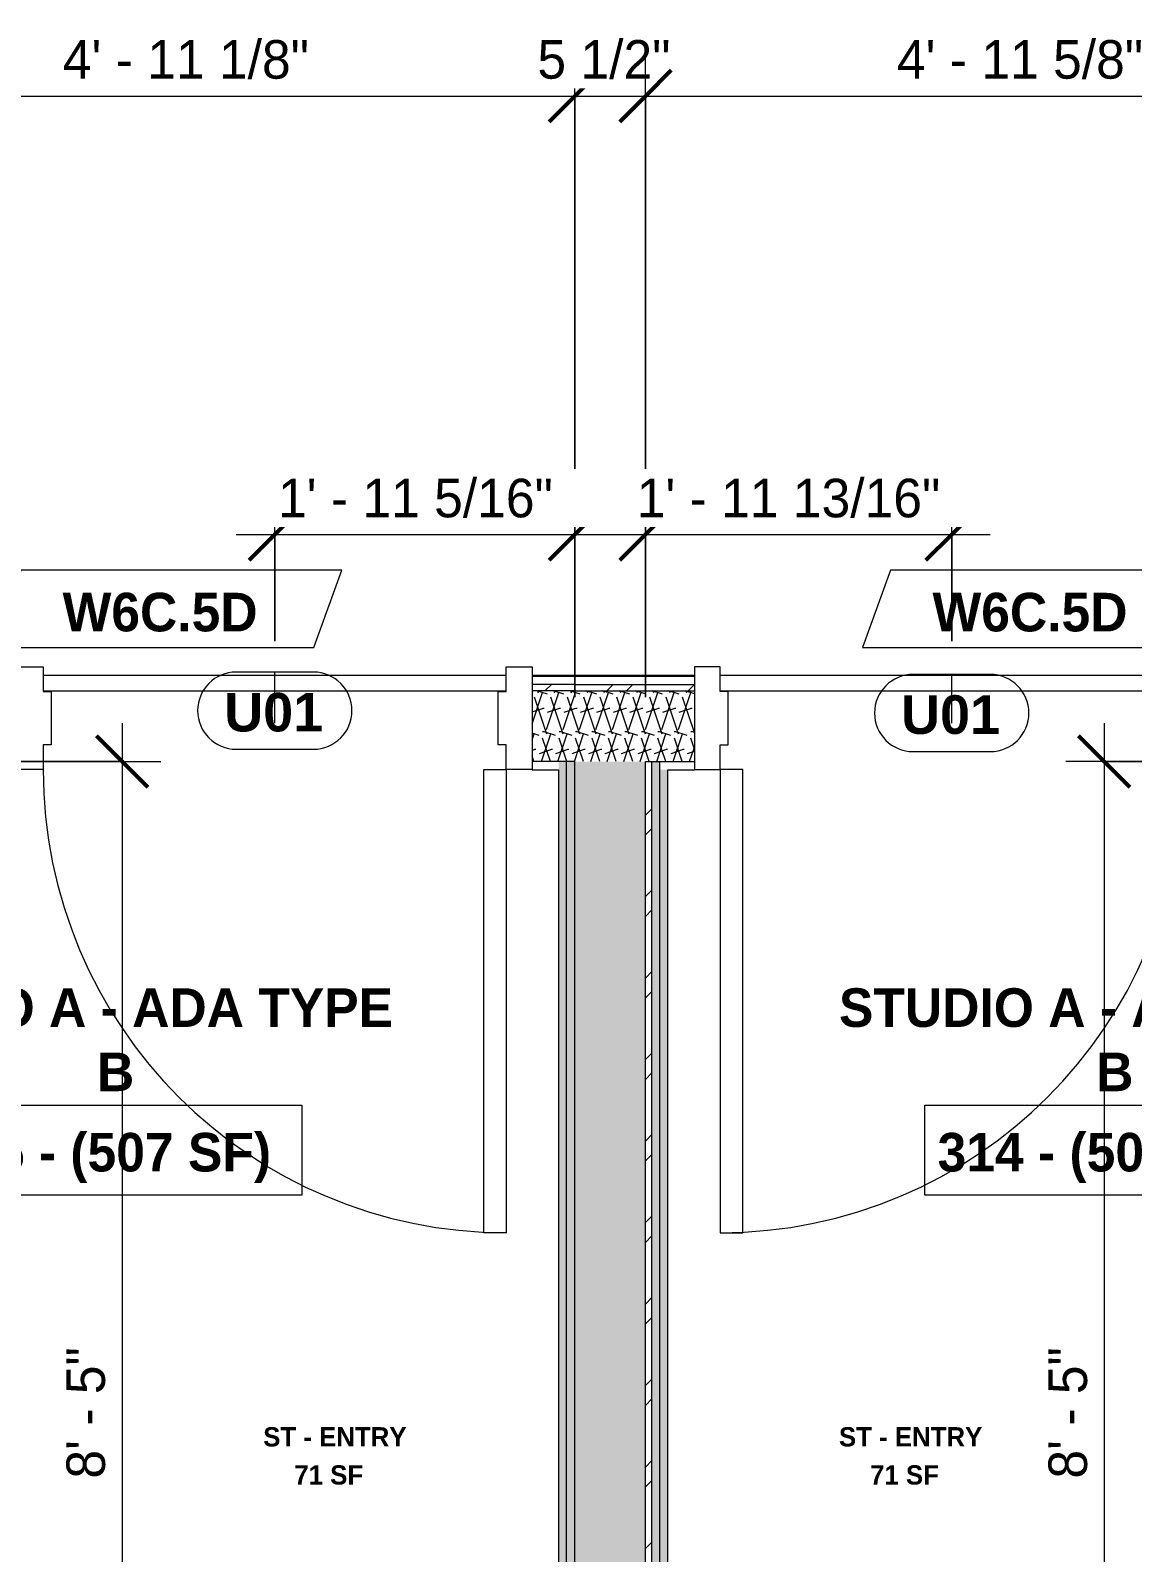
# Model space of a CAD drawing. Header units: inches. Extents: x -4058 to -1781, y 9814 to 12289.
# Drawn here: x -2760 to -2674.4, y 11561.8 to 11680.1 of the extents above; entities that cross this region are included whole.
import ezdxf

# ---------------------------------------------------------------- set-up
doc = ezdxf.new("R2010")
doc.units = ezdxf.units.IN
doc.header["$MEASUREMENT"] = 0
for name, color, linetype, lineweight in [('0-1', 7, 'Continuous', 5), ('0-4', 55, 'Continuous', 9), ('A-ANNO-DIMS', 211, 'Continuous', 9), ('A-ANNO-DIMS-32', 211, 'Continuous', 9), ('A-AREA-IDEN', 2, 'Continuous', 9), ('A-DOOR-1', 7, 'Continuous', 9), ('A-DOOR-FRAM-1', 7, 'Continuous', 9), ('A-DOOR-IDEN', 31, 'Continuous', 9), ('A-FLOR-1', 7, 'Continuous', 9), ('A-WALL-1', 7, 'Continuous', 9), ('A-WALL-IDEN', 211, 'Continuous', 9), ('A-WALL-PATT-1', 9, 'Continuous', 9), ('I-WALL-2', 7, 'Continuous', 9)]:
    doc.layers.add(name, color=color, linetype=linetype, lineweight=lineweight)
doc.styles.add('Arial_B', font='arialbd.ttf', dxfattribs={"height": 3})
doc.styles.add('Century Gothic', font='ufonts.com_century-gothic.ttf', dxfattribs={"height": 3})
doc.styles.add('Century Gothic_B', font='GOTHICB.TTF', dxfattribs={"height": 3})
doc.styles.add('Century Gothic_B_1', font='GOTHICB.TTF', dxfattribs={"height": 1.5})
doc.dimstyles.new('THE_DIMENSION_STRING_2', dxfattribs={"dimscale": 12, "dimtxt": 3.132505, "dimasz": 0.333333, "dimexe": 0.25, "dimexo": 0.166667, "dimgap": 0.041667, "dimtad": 1, "dimdec": 4, "dimrnd": 0.0625, "dimzin": 3, "dimdsep": 46, "dimlunit": 4, "dimtxsty": 'Century Gothic', "dimblk1": 'OBLIQUE', "dimblk2": 'OBLIQUE', "dimsah": 1, "dimcen": 0.09, "dimdle": 0.25, "dimazin": 0, "dimtfac": 1, "dimtdec": 4, "dimtix": 1, "dimtmove": 0, "dimatfit": 3, "dimfxl": 1, "dimtvp": 1, "dimtfill": 1, "dimfrac": 2, "dimtolj": 1, "dimtzin": 0, "dimarcsym": 2})
doc.dimstyles.new('THE_DIMENSION_STRING_4', dxfattribs={"dimscale": 12, "dimtxt": 3.132505, "dimasz": 0.333333, "dimexe": 0.25, "dimexo": 0.166667, "dimgap": 0.041667, "dimtad": 1, "dimdec": 4, "dimrnd": 0.0625, "dimzin": 3, "dimdsep": 46, "dimlunit": 4, "dimtxsty": 'Century Gothic', "dimblk1": 'OBLIQUE', "dimblk2": 'OBLIQUE', "dimsah": 1, "dimcen": 0.09, "dimdle": 0.25, "dimazin": 0, "dimtfac": 1, "dimtdec": 4, "dimtix": 1, "dimtmove": 0, "dimatfit": 3, "dimfxl": 1, "dimtvp": 1, "dimtfill": 1, "dimfrac": 2, "dimtolj": 1, "dimtzin": 0, "dimarcsym": 2})
doc.dimstyles.new('THE_DIMENSION_STRING_5', dxfattribs={"dimscale": 12, "dimtxt": 3.132505, "dimasz": 0.333333, "dimexe": 0.25, "dimexo": 0.166667, "dimgap": 0.041667, "dimtad": 1, "dimdec": 4, "dimrnd": 0.0625, "dimzin": 3, "dimdsep": 46, "dimlunit": 4, "dimtxsty": 'Century Gothic', "dimblk1": 'OBLIQUE', "dimblk2": 'OBLIQUE', "dimsah": 1, "dimcen": 0.09, "dimdle": 0.25, "dimazin": 0, "dimtfac": 1, "dimtdec": 4, "dimtix": 1, "dimtmove": 0, "dimatfit": 3, "dimfxl": 1, "dimtvp": 1, "dimtfill": 1, "dimfrac": 2, "dimtolj": 1, "dimtzin": 0, "dimarcsym": 2})
pattern_1 = [(0, (0, 0), (10.24, 2.56), [0.422, -7.258, 0.422, -7.258, -40.96]), (0, (0, 0), (10.24, 2.56), [-15.36, 0.422, -14.938, 0.422, -7.258, -17.92]), (0, (0, 0), (10.24, 2.56), [-38.4, 0.422, -4.698, 0.422, -12.378]), (120, (3.84, 1.28), (-7.33702503, 7.58810013), [0.422, -7.258, 0.422, -7.258, -40.96]), (120, (3.84, 1.28), (-7.33702503, 7.58810013), [-15.36, 0.422, -14.938, 0.422, -7.258, -17.92]), (120, (3.84, 1.28), (-7.33702503, 7.58810013), [-38.4, 0.422, -4.698, 0.422, -12.378]), (240, (5.12, 6.4), (-2.90297497, -10.14810013), [0.422, -7.258, 0.422, -7.258, -40.96]), (240, (5.12, 6.4), (-2.90297497, -10.14810013), [-15.36, 0.422, -14.938, 0.422, -7.258, -17.92]), (240, (5.12, 6.4), (-2.90297497, -10.14810013), [-38.4, 0.422, -4.698, 0.422, -12.378])]
pattern_2 = [(45, (0, 0), (-3.1678384, 3.1678384), []), (45, (0, 4.8), (-3.1678384, 3.1678384), [])]
pattern_3 = [(161.57, (0.16, 0.16), (-1.279773737, -0.000426766), [0, -9.107, 1.011, 0]), (18.43, (-0.16, 0.16), (-1.279773737, 0.000426766), [0, -9.107, 1.011, 0]), (108.43, (0.16, 0.16), (0.639452382, -3.199964008), [3.035, -7.083]), (71.57, (-0.16, 0.16), (0.639452382, 3.199964008), [3.035, -7.083])]

# ---------------------------------------------------------------- blocks, each defined once
blk = doc.blocks.new('CTR - 1st Phase - Shell_rvt-1-UNITS PLANS - 3RD FLOOR')
at = {"layer": 'A-FLOR-1'}
for p, q in [((-2723.04, 11629.94), (-2759.04, 11629.94)), ((-2708.41, 11629.94), (-2721.04, 11629.94)), ((-2670.41, 11629.94), (-2706.41, 11629.94)), ((-2759.04, 11628.74), (-2723.04, 11628.74)), ((-2706.41, 11628.74), (-2670.41, 11628.74))]:
    blk.add_line(p, q, dxfattribs=at)
blk = doc.blocks.new('HOLLOW METAL - UNIT DOOR-2191977-UNITS PLANS - 3RD FLOOR')
at = {"layer": 'A-DOOR-1'}
for p, q in [((16.25, -3.875), (18, -3.875)), ((16.25, -39.875), (16.25, -3.875)), ((18, -3.875), (18, -39.875)), ((18, -39.875), (16.25, -39.875))]:
    blk.add_line(p, q, dxfattribs=at)
blk.add_arc((18, -3.875), 36, 180, 270, dxfattribs=at)
at = {"layer": 'A-DOOR-FRAM-1'}
for p, q in [((-20, 4.125), (-18, 4.125)), ((-20, -3.875), (-20, 4.125)), ((-18, 4.125), (-18, 2.1875)), ((18, 4.125), (20, 4.125)), ((18, 2.1875), (18, 4.125)), ((20, 4.125), (20, -3.875)), ((-18, 2.1875), (-17.375, 2.1875)), ((-17.375, 2.1875), (-17.375, -1.9375)), ((17.375, 2.1875), (18, 2.1875)), ((17.375, -1.9375), (17.375, 2.1875)), ((-18, -1.9375), (-18, -3.875)), ((-17.375, -1.9375), (-18, -1.9375)), ((18, -1.9375), (17.375, -1.9375)), ((18, -3.875), (18, -1.9375)), ((-18, -3.875), (-20, -3.875)), ((20, -3.875), (18, -3.875))]:
    blk.add_line(p, q, dxfattribs=at)
blk = doc.blocks.new('HOLLOW METAL - UNIT DOOR-2191978-UNITS PLANS - 3RD FLOOR')
at = {"layer": 'A-DOOR-1'}
for p, q in [((18, 39.875), (16.25, 39.875)), ((16.25, 39.875), (16.25, 3.875)), ((18, 3.875), (18, 39.875)), ((16.25, 3.875), (18, 3.875))]:
    blk.add_line(p, q, dxfattribs=at)
blk.add_arc((18, 3.875), 36, 90, 180, dxfattribs=at)
at = {"layer": 'A-DOOR-FRAM-1'}
for p, q in [((-18, 3.875), (-20, 3.875)), ((-20, 3.875), (-20, -4.125)), ((-18, 1.9375), (-18, 3.875)), ((18, 3.875), (18, 1.9375)), ((20, 3.875), (18, 3.875)), ((20, -4.125), (20, 3.875)), ((-17.375, 1.9375), (-18, 1.9375)), ((-17.375, -2.1875), (-17.375, 1.9375)), ((18, 1.9375), (17.375, 1.9375)), ((17.375, 1.9375), (17.375, -2.1875)), ((-18, -4.125), (-18, -2.1875)), ((-18, -2.1875), (-17.375, -2.1875)), ((17.375, -2.1875), (18, -2.1875)), ((18, -2.1875), (18, -4.125)), ((-20, -4.125), (-18, -4.125)), ((18, -4.125), (20, -4.125))]:
    blk.add_line(p, q, dxfattribs=at)
blk = doc.blocks.new('CTR - 1st Phase - Common Walls_rvt-1-UNITS PLANS - 3RD FLOOR')
at = {"layer": 'A-WALL-PATT-1'}
h = blk.add_hatch(dxfattribs=at)
h.set_pattern_fill('FP_1', color=256, style=0, pattern_type=2)
h.set_pattern_definition(pattern_1)
h.paths.add_polyline_path([(-2775.7, 11629.24), (-2761.04, 11629.24), (-2761.04, 11629.86), (-2776.32, 11629.86), (-2776.32, 11629.24)], flags=0)
h.paths.add_polyline_path([(-2721.04, 11629.24), (-2717.72, 11629.24), (-2717.72, 11629.86), (-2721.04, 11629.86)], flags=0)
h = blk.add_hatch(dxfattribs=at)
h.set_pattern_fill('FP_1', color=256, style=0, pattern_type=2)
h.set_pattern_definition(pattern_1)
h.paths.add_polyline_path([(-2653.75, 11629.24), (-2653.12, 11629.24), (-2653.12, 11629.86), (-2668.41, 11629.86), (-2668.41, 11629.24), (-2654.18, 11629.24)], flags=0)
h.paths.add_polyline_path([(-2708.41, 11629.24), (-2708.41, 11629.86), (-2717.72, 11629.86), (-2717.72, 11629.24)], flags=0)
h = blk.add_hatch(dxfattribs=at)
h.set_pattern_fill('FP_5', color=256, style=0, pattern_type=2)
h.set_pattern_definition(pattern_3)
h.paths.add_polyline_path([(-2776.82, 11623.24), (-2761.04, 11623.24), (-2761.04, 11628.74), (-2776.82, 11628.74), (-2776.82, 11623.42)], flags=0)
h.paths.add_polyline_path([(-2721.04, 11623.24), (-2717.72, 11623.24), (-2717.72, 11628.74), (-2721.04, 11628.74), (-2721.04, 11623.42)], flags=0)
h = blk.add_hatch(dxfattribs=at)
h.set_pattern_fill('FP_63', color=256, style=0, pattern_type=2)
h.set_pattern_definition(pattern_2)
h.paths.add_polyline_path([(-2775.7, 11628.74), (-2761.04, 11628.74), (-2761.04, 11629.24), (-2776.32, 11629.24), (-2776.32, 11628.74)], flags=0)
h.paths.add_polyline_path([(-2721.04, 11628.74), (-2717.72, 11628.74), (-2717.72, 11629.24), (-2721.04, 11629.24)], flags=0)
h = blk.add_hatch(dxfattribs=at)
h.set_pattern_fill('FP_63', color=256, style=0, pattern_type=2)
h.set_pattern_definition(pattern_2)
h.paths.add_polyline_path([(-2653.75, 11628.74), (-2653.12, 11628.74), (-2653.12, 11629.24), (-2668.41, 11629.24), (-2668.41, 11628.74), (-2654.18, 11628.74)], flags=0)
h.paths.add_polyline_path([(-2708.41, 11628.74), (-2708.41, 11629.24), (-2717.72, 11629.24), (-2717.72, 11628.74)], flags=0)
h = blk.add_hatch(dxfattribs=at)
h.set_pattern_fill('FP_5', color=256, style=0, pattern_type=2)
h.set_pattern_definition(pattern_3)
h.paths.add_polyline_path([(-2653.75, 11623.24), (-2652.62, 11623.24), (-2652.62, 11628.74), (-2668.41, 11628.74), (-2668.41, 11623.24), (-2654.18, 11623.24)], flags=0)
h.paths.add_polyline_path([(-2708.41, 11623.24), (-2708.41, 11628.74), (-2717.72, 11628.74), (-2717.72, 11623.24), (-2711.1, 11623.24)], flags=0)
h = blk.add_hatch(dxfattribs=at)
h.set_pattern_fill('FP_1', color=256, style=0, pattern_type=2)
h.set_pattern_definition(pattern_1)
h.paths.add_polyline_path([(-2718.35, 11255.64), (-2718.35, 11623.24), (-2718.97, 11623.24), (-2718.97, 11255.64)], flags=0)
h = blk.add_hatch(dxfattribs=at)
h.set_pattern_fill('FP_1', color=256, style=0, pattern_type=2)
h.set_pattern_definition(pattern_1)
h.paths.add_polyline_path([(-2717.72, 11255.64), (-2717.72, 11623.24), (-2718.35, 11623.24), (-2718.35, 11255.64)], flags=0)
h = blk.add_hatch(dxfattribs=at)
h.set_pattern_fill('FP_5', color=256, style=0, pattern_type=2)
h.set_pattern_definition(pattern_3)
h.paths.add_polyline_path([(-2717.72, 11255.64), (-2712.22, 11255.64), (-2712.22, 11623.24), (-2717.72, 11623.24), (-2717.72, 11267.99)], flags=0)
h = blk.add_hatch(dxfattribs=at)
h.set_pattern_fill('FP_63', color=256, style=0, pattern_type=2)
h.set_pattern_definition(pattern_2)
h.paths.add_polyline_path([(-2712.22, 11255.64), (-2711.72, 11255.64), (-2711.72, 11623.24), (-2712.22, 11623.24), (-2712.22, 11267.99)], flags=0)
h = blk.add_hatch(dxfattribs=at)
h.set_pattern_fill('FP_1', color=256, style=0, pattern_type=2)
h.set_pattern_definition(pattern_1)
h.paths.add_polyline_path([(-2711.1, 11255.64), (-2711.1, 11623.24), (-2711.72, 11623.24), (-2711.72, 11255.64)], flags=0)
h = blk.add_hatch(dxfattribs=at)
h.set_pattern_fill('FP_1', color=256, style=0, pattern_type=2)
h.set_pattern_definition(pattern_1)
h.paths.add_polyline_path([(-2645.37, 11622.61), (-2645.37, 11623.24), (-2668.41, 11623.24), (-2668.41, 11622.61), (-2653.75, 11622.61)], flags=0)
h.paths.add_polyline_path([(-2711.1, 11622.61), (-2708.41, 11622.61), (-2708.41, 11623.24), (-2711.1, 11623.24)], flags=0)
h = blk.add_hatch(dxfattribs=at)
h.set_pattern_fill('FP_1', color=256, style=0, pattern_type=2)
h.set_pattern_definition(pattern_1)
h.paths.add_polyline_path([(-2711.1, 11255.64), (-2710.47, 11255.64), (-2710.47, 11622.61), (-2711.1, 11622.61), (-2711.1, 11267.99)], flags=0)
at = {"layer": 'A-WALL-1'}
for p, q in [((-2718.97, 11629.24), (-2721.04, 11629.24)), ((-2718.97, 11628.74), (-2721.04, 11628.74)), ((-2717.72, 11629.24), (-2718.97, 11629.24)), ((-2717.72, 11628.74), (-2718.97, 11628.74)), ((-2717.72, 11629.24), (-2708.41, 11629.24)), ((-2717.72, 11628.74), (-2708.41, 11628.74)), ((-2718.97, 11623.24), (-2721.04, 11623.24)), ((-2718.35, 11623.24), (-2718.97, 11623.24)), ((-2718.35, 11622.61), (-2718.35, 11623.24)), ((-2717.72, 11623.24), (-2718.35, 11623.24)), ((-2718.35, 11255.64), (-2718.35, 11622.61)), ((-2717.72, 11622.61), (-2717.72, 11623.24)), ((-2717.72, 11255.64), (-2717.72, 11622.61)), ((-2712.22, 11623.24), (-2711.72, 11623.24)), ((-2712.22, 11622.61), (-2712.22, 11623.24)), ((-2712.22, 11623.24), (-2711.72, 11623.24)), ((-2712.22, 11255.64), (-2712.22, 11622.61)), ((-2711.72, 11623.24), (-2711.1, 11623.24)), ((-2711.72, 11622.61), (-2711.72, 11623.24)), ((-2711.72, 11623.24), (-2711.1, 11623.24)), ((-2711.72, 11255.64), (-2711.72, 11622.61)), ((-2711.1, 11622.61), (-2711.1, 11623.24)), ((-2711.1, 11623.24), (-2708.41, 11623.24)), ((-2711.1, 11255.64), (-2711.1, 11622.61))]:
    blk.add_line(p, q, dxfattribs=at)
at = {"layer": 'I-WALL-2'}
for p, q in [((-2718.97, 11629.86), (-2721.04, 11629.86)), ((-2718.35, 11629.86), (-2718.97, 11629.86)), ((-2717.72, 11629.86), (-2718.35, 11629.86)), ((-2708.41, 11629.86), (-2717.72, 11629.86)), ((-2721.04, 11622.61), (-2718.97, 11622.61)), ((-2718.97, 11622.61), (-2718.97, 11255.64)), ((-2710.47, 11255.64), (-2710.47, 11622.61)), ((-2710.47, 11622.61), (-2708.41, 11622.61))]:
    blk.add_line(p, q, dxfattribs=at)
at = {"layer": '0-4'}
blk.add_blockref('HOLLOW METAL - UNIT DOOR-2191977-UNITS PLANS - 3RD FLOOR', (-2741.04, 11626.49), dxfattribs=at)
at = {"layer": '0-4', "rotation": 180}
blk.add_blockref('HOLLOW METAL - UNIT DOOR-2191978-UNITS PLANS - 3RD FLOOR', (-2688.41, 11626.49), dxfattribs=at)
blk = doc.blocks.new('Wall Tag - Arch Wall-3956453-UNITS PLANS - 3RD FLOOR')
at = {"layer": 'A-WALL-IDEN'}
for p, q in [((-0.3561, 0.0937), (-0.4244, -0.0937)), ((0.4244, 0.0937), (-0.3561, 0.0937)), ((0.3561, -0.0937), (0.4244, 0.0937)), ((-0.4244, -0.0937), (0.3561, -0.0937))]:
    blk.add_line(p, q, dxfattribs=at)
blk = doc.blocks.new('DIMBLOCK440-UNITS PLANS - 3RD FLOOR')
at = {"layer": 'A-ANNO-DIMS-32'}
for p, q in [((-2676.55, 11626.24), (-2676.55, 11519.24)), ((-2661.12, 11623.24), (-2679.55, 11623.24)), ((-2676.55, 11623.24), (-2661.12, 11623.24)), ((-2672.12, 11522.24), (-2679.55, 11522.24)), ((-2676.55, 11522.24), (-2672.12, 11522.24))]:
    blk.add_line(p, q, dxfattribs=at)
at = {"layer": 'A-ANNO-DIMS-32', "lineweight": 50}
for p, q in [((-2676.55, 11623.24), (-2678.55, 11625.24)), ((-2676.55, 11623.24), (-2674.55, 11621.24)), ((-2676.55, 11522.24), (-2678.55, 11524.24)), ((-2676.55, 11522.24), (-2674.55, 11520.24))]:
    blk.add_line(p, q, dxfattribs=at)
at = {"layer": 'A-ANNO-DIMS-32', "color": 0, "insert": (-2680.89, 11567.5), "char_height": 3, "width": 12.5897, "attachment_point": 1, "rotation": 90, "line_spacing_factor": 0.984502, "style": 'Century Gothic', "bg_fill": 3, "box_fill_scale": 1.25, "bg_fill_color": 256, "bg_fill_true_color": 13158600, "bg_fill_transparency": 0}
blk.add_mtext('8\' - 5"', dxfattribs=at)
blk = doc.blocks.new('_Oblique')
at = {"color": 0, "linetype": 'ByBlock', "lineweight": -2}
blk.add_line((-0.5, -0.5), (0.5, 0.5), dxfattribs=at)
blk = doc.blocks.new('DIMBLOCK441-UNITS PLANS - 3RD FLOOR')
at = {"layer": 'A-ANNO-DIMS-32'}
for p, q in [((-2752.9, 11626.24), (-2752.9, 11519.24)), ((-2768.32, 11623.24), (-2749.9, 11623.24)), ((-2752.9, 11623.24), (-2768.32, 11623.24)), ((-2757.32, 11522.24), (-2749.9, 11522.24)), ((-2752.9, 11522.24), (-2757.32, 11522.24))]:
    blk.add_line(p, q, dxfattribs=at)
at = {"layer": 'A-ANNO-DIMS-32', "lineweight": 50}
for p, q in [((-2752.9, 11623.24), (-2754.9, 11625.24)), ((-2752.9, 11623.24), (-2750.9, 11621.24)), ((-2752.9, 11522.24), (-2754.9, 11524.24)), ((-2752.9, 11522.24), (-2750.9, 11520.24))]:
    blk.add_line(p, q, dxfattribs=at)
at = {"layer": 'A-ANNO-DIMS-32', "color": 0, "insert": (-2757.24, 11567.5), "char_height": 3, "width": 12.5897, "attachment_point": 1, "rotation": 90, "line_spacing_factor": 0.984502, "style": 'Century Gothic', "bg_fill": 3, "box_fill_scale": 1.25, "bg_fill_color": 256, "bg_fill_true_color": 13158600, "bg_fill_transparency": 0}
blk.add_mtext('8\' - 5"', dxfattribs=at)
blk = doc.blocks.new('DIMBLOCK975-UNITS PLANS - 3RD FLOOR')
at = {"layer": 'A-ANNO-DIMS-32'}
for p, q in [((-2776.82, 11646.24), (-2776.82, 11677.98)), ((-2717.72, 11628.24), (-2717.72, 11677.98)), ((-2776.82, 11674.98), (-2717.72, 11674.98)), ((-2776.82, 11674.98), (-2776.82, 11646.24)), ((-2717.72, 11674.98), (-2717.72, 11628.24))]:
    blk.add_line(p, q, dxfattribs=at)
at = {"layer": 'A-ANNO-DIMS-32', "lineweight": 50}
for p, q in [((-2776.82, 11674.98), (-2774.82, 11676.98)), ((-2717.72, 11674.98), (-2715.72, 11676.98)), ((-2776.82, 11674.98), (-2778.82, 11672.98)), ((-2717.72, 11674.98), (-2719.72, 11672.98))]:
    blk.add_line(p, q, dxfattribs=at)
at = {"layer": 'A-ANNO-DIMS-32', "color": 0, "insert": (-2757.52, 11679.33), "char_height": 3, "width": 24.5827, "attachment_point": 1, "line_spacing_factor": 0.984502, "style": 'Century Gothic', "bg_fill": 3, "box_fill_scale": 1.25, "bg_fill_color": 256, "bg_fill_true_color": 13158600, "bg_fill_transparency": 0}
blk.add_mtext('4\' - 11 1/8"', dxfattribs=at)
blk = doc.blocks.new('DIMBLOCK976-UNITS PLANS - 3RD FLOOR')
at = {"layer": 'A-ANNO-DIMS-32'}
for p, q in [((-2717.72, 11628.24), (-2717.72, 11677.98)), ((-2712.22, 11628.24), (-2712.22, 11677.98)), ((-2717.72, 11674.98), (-2712.22, 11674.98)), ((-2717.72, 11674.98), (-2717.72, 11628.24)), ((-2712.22, 11674.98), (-2712.22, 11628.24))]:
    blk.add_line(p, q, dxfattribs=at)
at = {"layer": 'A-ANNO-DIMS-32', "lineweight": 50}
for p, q in [((-2717.72, 11674.98), (-2715.72, 11676.98)), ((-2712.22, 11674.98), (-2710.22, 11676.98)), ((-2717.72, 11674.98), (-2719.72, 11672.98)), ((-2712.22, 11674.98), (-2714.22, 11672.98))]:
    blk.add_line(p, q, dxfattribs=at)
at = {"layer": 'A-ANNO-DIMS-32', "color": 0, "insert": (-2720.62, 11679.33), "char_height": 3, "width": 13.5444, "attachment_point": 1, "line_spacing_factor": 0.984502, "style": 'Century Gothic', "bg_fill": 3, "box_fill_scale": 1.25, "bg_fill_color": 256, "bg_fill_true_color": 13158600, "bg_fill_transparency": 0}
blk.add_mtext('5 1/2"', dxfattribs=at)
blk = doc.blocks.new('DIMBLOCK977-UNITS PLANS - 3RD FLOOR')
at = {"layer": 'A-ANNO-DIMS-32'}
for p, q in [((-2712.22, 11628.24), (-2712.22, 11677.98)), ((-2652.62, 11646.24), (-2652.62, 11677.98)), ((-2712.22, 11674.98), (-2652.62, 11674.98)), ((-2712.22, 11674.98), (-2712.22, 11628.24)), ((-2652.62, 11674.98), (-2652.62, 11646.24))]:
    blk.add_line(p, q, dxfattribs=at)
at = {"layer": 'A-ANNO-DIMS-32', "lineweight": 50}
for p, q in [((-2712.22, 11674.98), (-2710.22, 11676.98)), ((-2652.62, 11674.98), (-2650.62, 11676.98)), ((-2712.22, 11674.98), (-2714.22, 11672.98)), ((-2652.62, 11674.98), (-2654.62, 11672.98))]:
    blk.add_line(p, q, dxfattribs=at)
at = {"layer": 'A-ANNO-DIMS-32', "color": 0, "insert": (-2692.67, 11679.33), "char_height": 3, "width": 24.5827, "attachment_point": 1, "line_spacing_factor": 0.984502, "style": 'Century Gothic', "bg_fill": 3, "box_fill_scale": 1.25, "bg_fill_color": 256, "bg_fill_true_color": 13158600, "bg_fill_transparency": 0}
blk.add_mtext('4\' - 11 5/8"', dxfattribs=at)
blk = doc.blocks.new('DIMBLOCK1200-UNITS PLANS - 3RD FLOOR')
at = {"layer": 'A-ANNO-DIMS-32'}
for p, q in [((-2712.22, 11628.24), (-2712.22, 11643.89)), ((-2688.41, 11632.61), (-2688.41, 11643.89)), ((-2715.22, 11640.89), (-2685.41, 11640.89)), ((-2712.22, 11640.89), (-2712.22, 11628.24)), ((-2688.41, 11640.89), (-2688.41, 11632.61))]:
    blk.add_line(p, q, dxfattribs=at)
at = {"layer": 'A-ANNO-DIMS-32', "lineweight": 50}
for p, q in [((-2712.22, 11640.89), (-2710.22, 11642.89)), ((-2688.41, 11640.89), (-2686.41, 11642.89)), ((-2712.22, 11640.89), (-2714.22, 11638.89)), ((-2688.41, 11640.89), (-2690.41, 11638.89))]:
    blk.add_line(p, q, dxfattribs=at)
at = {"layer": 'A-ANNO-DIMS-32', "color": 0, "insert": (-2712.9, 11645.23), "char_height": 3, "width": 30.1914, "attachment_point": 1, "line_spacing_factor": 0.984502, "style": 'Century Gothic', "bg_fill": 3, "box_fill_scale": 1.25, "bg_fill_color": 256, "bg_fill_true_color": 13158600, "bg_fill_transparency": 0}
blk.add_mtext('1\' - 11 13/16"', dxfattribs=at)
blk = doc.blocks.new('DIMBLOCK1201-UNITS PLANS - 3RD FLOOR')
at = {"layer": 'A-ANNO-DIMS-32'}
for p, q in [((-2741.04, 11632.61), (-2741.04, 11643.89)), ((-2717.72, 11628.24), (-2717.72, 11643.89)), ((-2744.04, 11640.89), (-2714.72, 11640.89)), ((-2741.04, 11640.89), (-2741.04, 11632.61)), ((-2717.72, 11640.89), (-2717.72, 11628.24))]:
    blk.add_line(p, q, dxfattribs=at)
at = {"layer": 'A-ANNO-DIMS-32', "lineweight": 50}
for p, q in [((-2741.04, 11640.89), (-2739.04, 11642.89)), ((-2717.72, 11640.89), (-2715.72, 11642.89)), ((-2741.04, 11640.89), (-2743.04, 11638.89)), ((-2717.72, 11640.89), (-2719.72, 11638.89))]:
    blk.add_line(p, q, dxfattribs=at)
at = {"layer": 'A-ANNO-DIMS-32', "color": 0, "insert": (-2740.79, 11645.23), "char_height": 3, "width": 27.387, "attachment_point": 1, "line_spacing_factor": 0.984502, "style": 'Century Gothic', "bg_fill": 3, "box_fill_scale": 1.25, "bg_fill_color": 256, "bg_fill_true_color": 13158600, "bg_fill_transparency": 0}
blk.add_mtext('1\' - 11 5/16"', dxfattribs=at)
blk = doc.blocks.new('Door Tag - Type Mark-2601225-UNITS PLANS - 3RD FLOOR')
at = {"layer": 'A-DOOR-IDEN'}
for p, q in [((0.09375, 0.09375), (-0.09375, 0.09375)), ((-0.09375, -0.09375), (0.09375, -0.09375))]:
    blk.add_line(p, q, dxfattribs=at)
for centre, start, end in [((-0.09375, 0), 90, 270), ((0.09375, 0), 270, 90)]:
    blk.add_arc(centre, 0.09375, start, end, dxfattribs=at)

msp = doc.modelspace()

# ---------------------------------------------------------------- block references
at = {"layer": '0-1'}
for name in ['CTR - 1st Phase - Shell_rvt-1-UNITS PLANS - 3RD FLOOR', 'CTR - 1st Phase - Common Walls_rvt-1-UNITS PLANS - 3RD FLOOR']:
    msp.add_blockref(name, (0, 0), dxfattribs=at)
at = {"layer": 'A-WALL-IDEN', "xscale": 31.99999999999999, "yscale": 31.99999999999999, "zscale": 31.99999999999999}
for p in [(-2749.39874, 11635.11642), (-2681.76749, 11635.11237)]:
    msp.add_blockref('Wall Tag - Arch Wall-3956453-UNITS PLANS - 3RD FLOOR', p, dxfattribs=at)

# ---------------------------------------------------------------- texts
at = {"layer": 'A-AREA-IDEN', "char_height": 1.5, "attachment_point": 1, "style": 'Century Gothic_B_1'}
for s, insert, width in [('ST - ENTRY', (-2741.9389, 11571.49892), 11.615), ('ST - ENTRY', (-2697.17703, 11571.49892), 11.615), ('71 SF', (-2739.52, 11568.53722), 5.757), ('71 SF', (-2694.75813, 11568.53722), 5.757)]:
    msp.add_mtext(s, dxfattribs=dict(at, insert=insert, width=width))
at = {"layer": 'A-WALL-IDEN', "char_height": 3, "width": 19.594, "attachment_point": 1, "style": 'Century Gothic_B'}
for insert in [(-2757.53434, 11636.36395), (-2689.90309, 11636.3599)]:
    msp.add_mtext('W6C.5D', dxfattribs=dict(at, insert=insert))

# ---------------------------------------------------------------- next in the draw order: dimensions: what is measured, and where the dimension line sits
at = {"layer": 'A-ANNO-DIMS'}
for base, p1, p2, picture, middle in [((-2752.89825, 11522.24399), (-2770.32374, 11623.24399), (-2759.32374, 11522.24399), 'DIMBLOCK441-UNITS PLANS - 3RD FLOOR', (-2754.97371, 11572.74399)), ((-2676.54923, 11522.24399), (-2659.12374, 11623.24399), (-2670.12374, 11522.24399), 'DIMBLOCK440-UNITS PLANS - 3RD FLOOR', (-2678.62468, 11572.74399))]:
    dim = msp.add_linear_dim(base=base, p1=p1, p2=p2, angle=90, dimstyle='THE_DIMENSION_STRING_2', override={"dimpost": '<>', "dimfxl": 101.597244}, dxfattribs=at)
    dim.commit()
    dim.dimension.update_dxf_attribs({"geometry": picture, "text_midpoint": middle})

# ---------------------------------------------------------------- next in the draw order: linework, layer by layer
at = {"layer": 'A-AREA-IDEN', "flags": 128}
for points in [[(-2768.19244, 11596.54244), (-2738.94205, 11596.54244), (-2738.94205, 11589.54087), (-2768.19244, 11589.54087)], [(-2690.51088, 11596.54244), (-2661.26049, 11596.54244), (-2661.26049, 11589.54087), (-2690.51088, 11589.54087)]]:
    msp.add_lwpolyline(points, close=True, dxfattribs=at)

# ---------------------------------------------------------------- next in the draw order: texts
at = {"layer": 'A-AREA-IDEN', "char_height": 3, "attachment_point": 1, "style": 'Century Gothic_B'}
for s, insert, width in [('STUDIO A - ADA TYPE', (-2774.85858, 11605.61529), 51.51), ('STUDIO A - ADA TYPE', (-2697.17703, 11605.61529), 51.51), ('\\fCentury Gothic|b1|i0|c0|p34|;B', (-2754.85858, 11600.61529), 3.03), ('\\fCentury Gothic|b1|i0|c0|p34|;B', (-2677.17703, 11600.61529), 3.03), ('315 - (507 SF)', (-2767.19244, 11594.37578), 32.926), ('314 - (507 SF)', (-2689.51088, 11594.37578), 32.926)]:
    msp.add_mtext(s, dxfattribs=dict(at, insert=insert, width=width))

# ---------------------------------------------------------------- next in the draw order: dimensions: what is measured, and where the dimension line sits
at = {"layer": 'A-ANNO-DIMS'}
dim = msp.add_linear_dim(base=(-2717.72374, 11674.9848), p1=(-2776.82374, 11644.2394), p2=(-2717.72374, 11626.2394), dimstyle='THE_DIMENSION_STRING_4', override={"dimpost": '<>', "dimfxl": 61.780337}, dxfattribs=at)
dim.commit()
dim.dimension.update_dxf_attribs({"geometry": 'DIMBLOCK975-UNITS PLANS - 3RD FLOOR', "text_midpoint": (-2747.27374, 11677.22647)})

# ---------------------------------------------------------------- next in the draw order: dimensions: what is measured, and where the dimension line sits
dim = msp.add_linear_dim(base=(-2712.22374, 11674.9848), p1=(-2717.72374, 11626.2394), p2=(-2712.22374, 11626.2394), dimstyle='THE_DIMENSION_STRING_4', override={"dimpost": '<>', "dimfxl": 5.5}, dxfattribs=at)
dim.commit()
dim.dimension.update_dxf_attribs({"geometry": 'DIMBLOCK976-UNITS PLANS - 3RD FLOOR', "text_midpoint": (-2714.97374, 11677.22647)})

# ---------------------------------------------------------------- next in the draw order: dimensions: what is measured, and where the dimension line sits
dim = msp.add_linear_dim(base=(-2652.62374, 11674.9848), p1=(-2712.22374, 11626.2394), p2=(-2652.62374, 11644.2394), dimstyle='THE_DIMENSION_STRING_4', override={"dimpost": '<>', "dimfxl": 62.258815}, dxfattribs=at)
dim.commit()
dim.dimension.update_dxf_attribs({"geometry": 'DIMBLOCK977-UNITS PLANS - 3RD FLOOR', "text_midpoint": (-2682.42374, 11677.22647)})

# ---------------------------------------------------------------- next in the draw order: dimensions: what is measured, and where the dimension line sits
dim = msp.add_linear_dim(base=(-2688.41124, 11640.88567), p1=(-2712.22374, 11626.2394), p2=(-2688.41124, 11630.6144), dimstyle='THE_DIMENSION_STRING_5', override={"dimpost": '<>', "dimfxl": 24.211067}, dxfattribs=at)
dim.commit()
dim.dimension.update_dxf_attribs({"geometry": 'DIMBLOCK1200-UNITS PLANS - 3RD FLOOR', "text_midpoint": (-2700.31749, 11643.12734)})

# ---------------------------------------------------------------- next in the draw order: linework, layer by layer
at = {"layer": 'A-DOOR-IDEN'}
msp.add_line((-2688.41124, 11626.2394), (-2688.41124, 11630.01441), dxfattribs=at)

# ---------------------------------------------------------------- next in the draw order: block references
at = {"layer": 'A-DOOR-IDEN', "xscale": 31.99999999999999, "yscale": 31.99999999999999, "zscale": 31.99999999999999}
msp.add_blockref('Door Tag - Type Mark-2601225-UNITS PLANS - 3RD FLOOR', (-2688.41124, 11627.01441), dxfattribs=at)

# ---------------------------------------------------------------- next in the draw order: texts
at = {"layer": 'A-DOOR-IDEN', "insert": (-2692.34312, 11628.39427), "char_height": 3, "width": 9.393, "attachment_point": 1, "style": 'Arial_B'}
msp.add_mtext('U01', dxfattribs=at)

# ---------------------------------------------------------------- next in the draw order: dimensions: what is measured, and where the dimension line sits
at = {"layer": 'A-ANNO-DIMS'}
dim = msp.add_linear_dim(base=(-2717.72374, 11640.88567), p1=(-2741.03624, 11630.6144), p2=(-2717.72374, 11626.2394), dimstyle='THE_DIMENSION_STRING_5', override={"dimpost": '<>', "dimfxl": 23.719471}, dxfattribs=at)
dim.commit()
dim.dimension.update_dxf_attribs({"geometry": 'DIMBLOCK1201-UNITS PLANS - 3RD FLOOR', "text_midpoint": (-2729.37999, 11643.12734)})

# ---------------------------------------------------------------- next in the draw order: linework, layer by layer
at = {"layer": 'A-DOOR-IDEN'}
msp.add_line((-2741.03624, 11626.2394), (-2741.03624, 11630.20083), dxfattribs=at)

# ---------------------------------------------------------------- next in the draw order: block references
at = {"layer": 'A-DOOR-IDEN', "xscale": 31.99999999999999, "yscale": 31.99999999999999, "zscale": 31.99999999999999}
msp.add_blockref('Door Tag - Type Mark-2601225-UNITS PLANS - 3RD FLOOR', (-2741.03624, 11627.20083), dxfattribs=at)

# ---------------------------------------------------------------- next in the draw order: texts
at = {"layer": 'A-DOOR-IDEN', "insert": (-2744.96812, 11628.58069), "char_height": 3, "width": 9.393, "attachment_point": 1, "style": 'Arial_B'}
msp.add_mtext('U01', dxfattribs=at)

doc.saveas('drawing.dxf')
